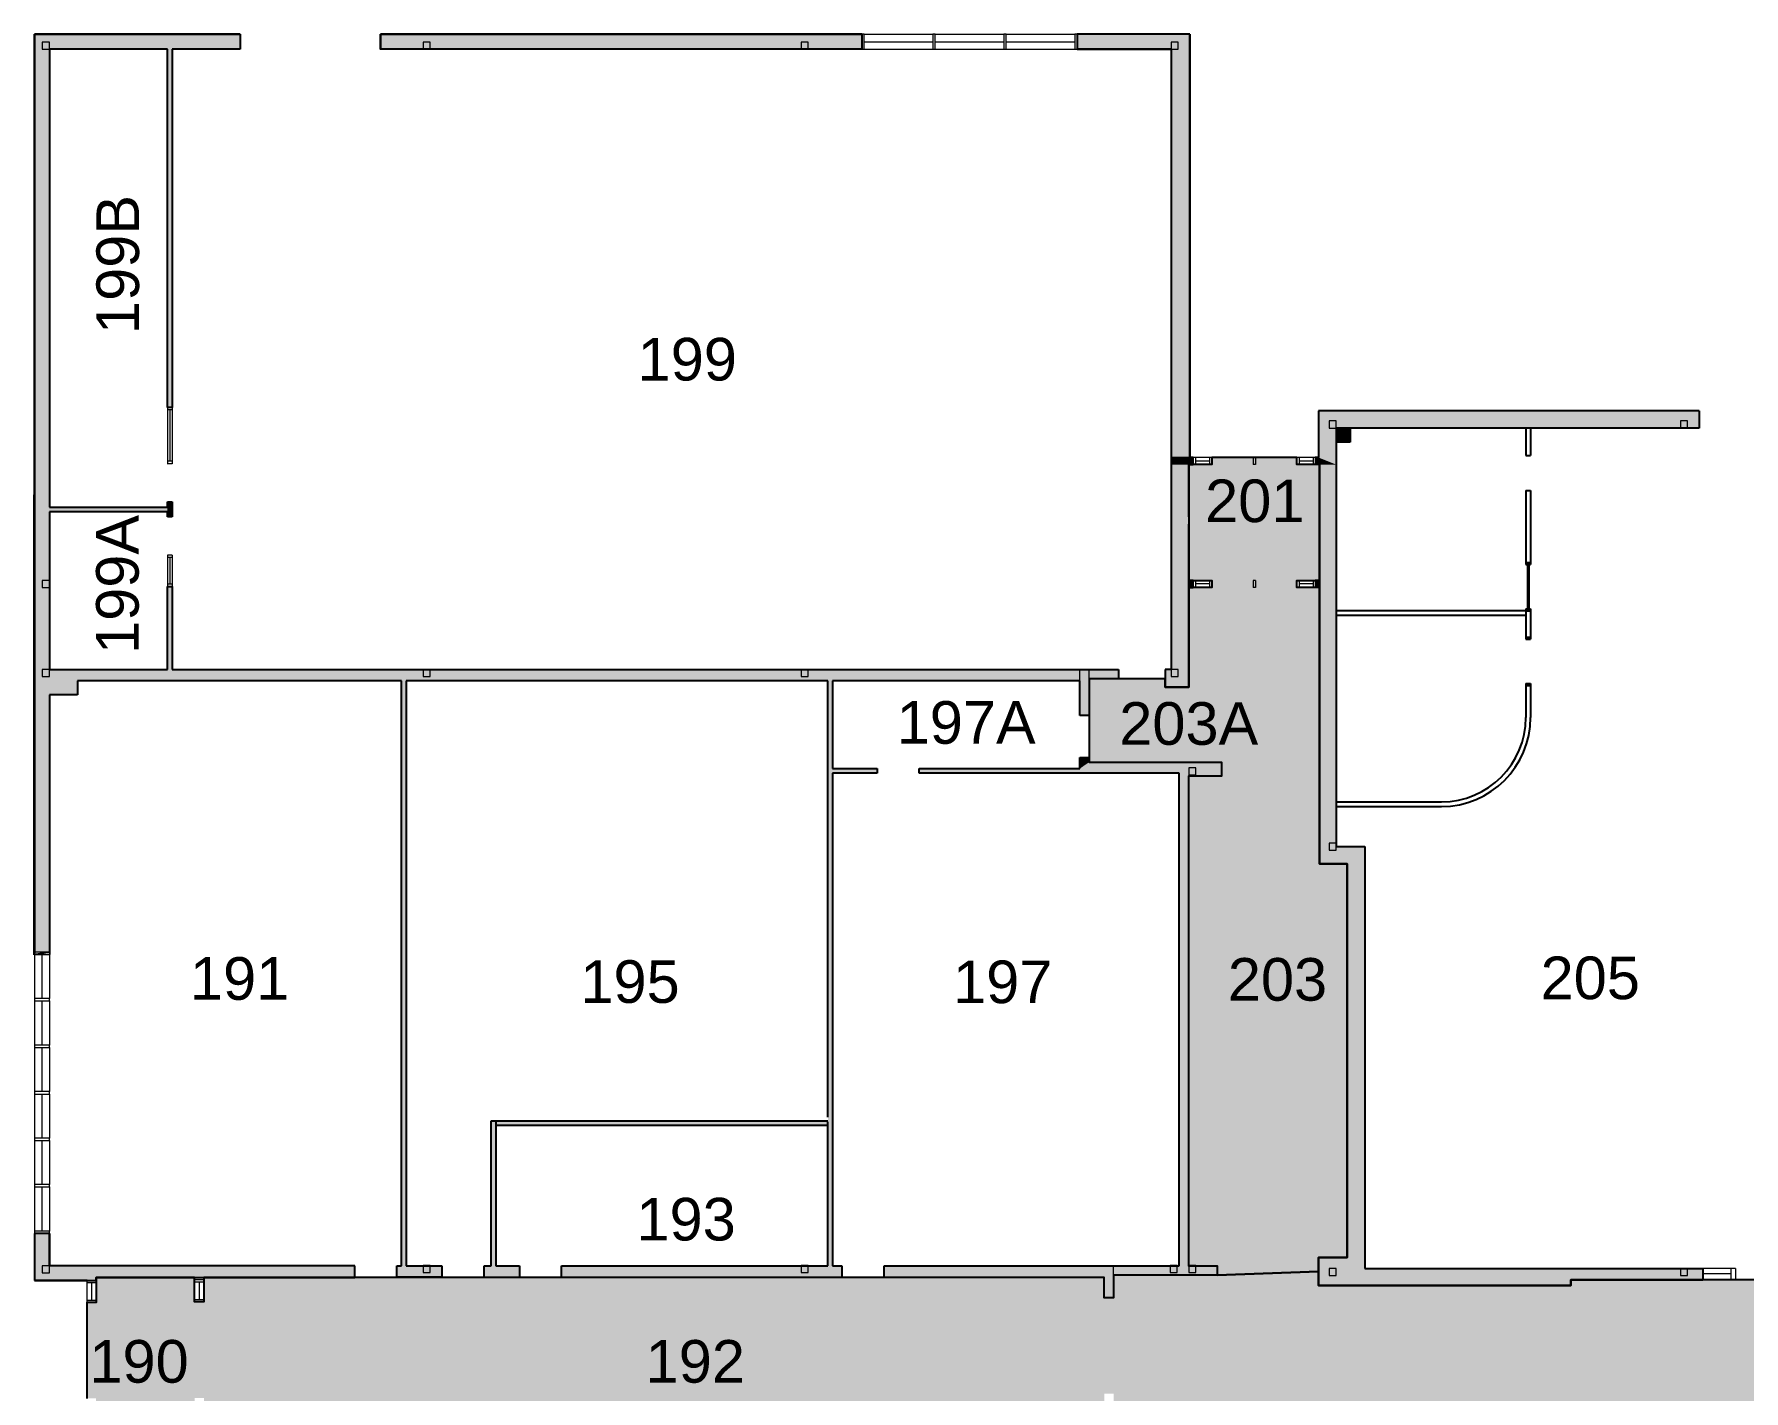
# Model space of a CAD drawing. Header units: millimetres. Extents: x 17496 to 132343, y 22085 to 108769.
# Drawn here: x 24192 to 60690, y 79811 to 108769 of the extents above; entities that cross this region are included whole.
import ezdxf

# ---------------------------------------------------------------- set-up
doc = ezdxf.new("R2010")
doc.units = ezdxf.units.MM
doc.header["$LTSCALE"] = 500
doc.header["$MEASUREMENT"] = 0
doc.layers.get('0').update_dxf_attribs({"linetype": 'CONTINUOUS', "lineweight": 0})
for name, color, linetype in [('CORRIDOR HATCH', 253, 'CONTINUOUS'), ('Room Numbers', 7, 'CONTINUOUS'), ('walls', 7, 'CONTINUOUS')]:
    doc.layers.add(name, color=color, linetype=linetype)
for name, color, linetype, lineweight in [('SC1', 7, 'CONTINUOUS', 0), ('SOLID', 7, 'CONTINUOUS', 0), ('windows', 7, 'CONTINUOUS', 0)]:
    doc.layers.add(name, color=color, linetype=linetype, lineweight=lineweight)
doc.styles.add('STANDARD 2', font='arial.ttf')

# ---------------------------------------------------------------- blocks, each defined once
blk = doc.blocks.new('AUW02D1S', base_point=(8, 3))
blk.add_line((7, 5.38), (9, 5.38))
blk = doc.blocks.new('A1001DAJ', base_point=(395.21, 332.45))
for p, q in [((395.21, 333.45), (395.21, 332.45)), ((396.21, 333.45), (395.21, 333.45)), ((396.21, 332.45), (396.21, 333.45)), ((395.21, 332.45), (396.21, 332.45))]:
    blk.add_line(p, q)

msp = doc.modelspace()

# ---------------------------------------------------------------- hatches: boundary and pattern name
at = {"layer": 'CORRIDOR HATCH'}
h = msp.add_hatch(color=256, dxfattribs=at)
h.dxf.hatch_style = 1
h.paths.add_polyline_path([(63841, 63664), (63841, 61264), (87806, 61264), (87806, 53590), (87210, 53590), (87210, 52340), (87806, 52340), (87806, 49848), (91301, 49848), (93131, 49848), (97246, 49848), (97246, 51221), (97616, 51221), (97616, 50861), (110416, 50861), (110416, 53611), (97616, 53611), (97616, 53161), (97246, 53161), (97246, 53538), (90206, 53538), (90206, 63664)])
h.paths.add_polyline_path([(58796, 79119), (58796, 68219), (59340, 68219), (59340, 68029), (59041, 68029), (59041, 64520), (59041, 62520), (59041, 56258), (59041, 55258), (59041, 52228), (60388, 52228), (60388, 51899), (59041, 51899), (59041, 49848), (60388, 49848), (60388, 49519), (62438, 49519), (62438, 49848), (63841, 49848), (63841, 51899), (62438, 51899), (62438, 52228), (63841, 52228), (63840, 55534), (63840, 56404), (63841, 61264), (63841, 63664), (63841, 64527), (61841, 64527), (61841, 68029), (61240, 68029), (61240, 68219), (61810, 68219), (61810, 79119)])
h.paths.add_polyline_path([(40590, 64520), (40590, 62520), (57908, 62520), (57908, 62635), (58048, 62635), (58048, 62520), (59041, 62520), (59041, 64520), (58048, 64520), (58048, 64435), (57908, 64435), (57908, 64520)])
h.paths.add_polyline_path([(111041, 106541), (111041, 106343), (110546, 106343), (110546, 106293), (110416, 106293), (110416, 102791), (110537, 102791), (110546, 102743), (111041, 102743), (111041, 102543), (110547, 102543), (110537, 102493), (110416, 102493), (110416, 82083), (110416, 79283), (110416, 66219), (110416, 63001), (110416, 53611), (110416, 50861), (110416, 37253), (113476, 37253), (113476, 48813), (121896, 48813), (121896, 48943), (121946, 48943), (121946, 49347), (122144, 49347), (122144, 48943), (122194, 48943), (122194, 48813), (125196, 48813), (125196, 48943), (125246, 48943), (125246, 49347), (125444, 49347), (125446, 51147), (125246, 51147), (125246, 51541), (125196, 51543), (125196, 51673), (122194, 51673), (122194, 51551), (122146, 51543), (122146, 51147), (121946, 51147), (121946, 51541), (121896, 51551), (121896, 51673), (113476, 51673), (113476, 102493), (113346, 102493), (113346, 102543), (112841, 102543), (112841, 102741), (113346, 102741), (113346, 102791), (113476, 102791), (113476, 106293), (113346, 106293), (113346, 106343), (112841, 106343), (112841, 106541), (111041, 106543)])
h.paths.add_polyline_path([(48842, 99582), (48842, 97108), (49333, 97108), (49333, 96958), (48842, 96958), (48842, 94833), (48340, 94833), (48340, 95008), (46714, 95008), (46714, 93228), (49536, 93228), (49536, 92933), (48836, 92933), (48836, 82478), (49446, 82478), (49446, 82278), (51610, 82359), (51610, 82659), (52220, 82659), (52220, 91059), (51632, 91059), (51632, 96958), (51144, 96958), (51144, 97108), (51632, 97108), (51632, 99582), (51144, 99582), (51144, 99732), (49333, 99732), (49333, 99582)])
h.paths.add_polyline_path([(25516, 82228), (25516, 81697), (25316, 81697), (25316, 79647), (25514, 79647), (25514, 79168), (27617, 79178), (27617, 79657), (27816, 79657), (27816, 79178), (47034, 79178), (47036, 79747), (47236, 79747), (47235, 79257), (56998, 79259), (56998, 79119), (58796, 79119), (61810, 79119), (96216, 79119), (96216, 79283), (97396, 79283), (97396, 79783), (97616, 79783), (97616, 79283), (110416, 79283), (110416, 82083), (97616, 82083), (97616, 81583), (97396, 81583), (97396, 82083), (96216, 82083), (96216, 82179), (56998, 82179), (56998, 82059), (51610, 82059), (51610, 82359), (49446, 82278), (47236, 82278), (47236, 81797), (47036, 81797), (47036, 82228), (27817, 82228), (27817, 81707), (27617, 81707), (27617, 82228)])

# ---------------------------------------------------------------- linework, layer by layer
msp.add_lwpolyline([(48842, 99582), (48842, 97108), (49333, 97108), (49333, 96958), (48842, 96958), (48842, 94833), (48340, 94833), (48340, 95008), (46714, 95008), (46714, 93228), (49536, 93228), (49536, 92933), (48836, 92933), (48836, 82478), (49446, 82478), (49446, 82278), (51610, 82359), (51610, 82659), (52220, 82659), (52220, 91059), (51632, 91059), (51632, 96958), (51144, 96958), (51144, 97108), (51632, 97108), (51632, 99582), (51144, 99582), (51144, 99732), (49333, 99732), (49333, 99582)], close=True, dxfattribs=at)
msp.add_lwpolyline([(96216, 82179), (56998, 82179), (56998, 82059), (51610, 82059), (51610, 82359), (49446, 82278), (47236, 82278), (47236, 81797), (47036, 81797), (47036, 82228), (27817, 82228), (27817, 81707), (27617, 81707), (27617, 82228), (25516, 82228), (25516, 82228), (25516, 81697), (25316, 81697), (25316, 79647)], dxfattribs=at)
at = {"layer": 'SC1', "flags": 128}
for points in [[(24516, 108448), (24516, 108598), (24366, 108598), (24366, 108448)], [(32646, 108448), (32646, 108598), (32496, 108598), (32496, 108448)], [(40716, 108448), (40716, 108598), (40566, 108598), (40566, 108448)], [(48617, 108448), (48617, 108598), (48467, 108598), (48467, 108448)], [(51986, 100362), (51986, 100512), (51836, 100512), (51836, 100362)], [(59491, 100362), (59491, 100512), (59341, 100512), (59341, 100362)], [(24516, 96958), (24516, 97108), (24366, 97108), (24366, 96958)], [(24516, 95058), (24516, 95208), (24366, 95208), (24366, 95058)], [(32646, 95058), (32646, 95208), (32496, 95208), (32496, 95058)], [(40716, 95058), (40716, 95208), (40566, 95208), (40566, 95058)], [(48617, 95058), (48617, 95208), (48467, 95208), (48467, 95058)], [(48990, 92958), (48990, 93108), (48841, 93108), (48841, 92958)], [(51986, 91352), (51986, 91502), (51836, 91502), (51836, 91352)], [(24516, 82328), (24516, 82478), (24366, 82478), (24366, 82328)], [(32646, 82333), (32646, 82483), (32496, 82483), (32496, 82333)], [(40716, 82333), (40716, 82483), (40566, 82483), (40566, 82333)], [(48590, 82333), (48590, 82483), (48441, 82483), (48441, 82333)], [(48990, 82333), (48990, 82483), (48841, 82483), (48841, 82333)], [(51986, 82269), (51986, 82419), (51836, 82419), (51836, 82269)], [(59491, 82269), (59491, 82419), (59341, 82419), (59341, 82269)]]:
    msp.add_lwpolyline(points, close=True, dxfattribs=at)
at = {"layer": 'SOLID'}
for p, q in [((48861, 99732), (48467, 99732)), ((46514, 94968), (46514, 95208)), ((46714, 95008), (46714, 95208)), ((47236, 82278), (47236, 82478))]:
    msp.add_line(p, q, dxfattribs=at)
for points in [[(28586, 108768), (28586, 108448), (24196, 108768), (24516, 108448)], [(24196, 108768), (24516, 108448), (24196, 89175), (24516, 89175)], [(41861, 108768), (41861, 108448), (31586, 108769), (31586, 108449)], [(48861, 108768), (48467, 108448), (46461, 108768), (46461, 108448)], [(48861, 99732), (48467, 99732), (48861, 108768), (48467, 108448)], [(27036, 108448), (27136, 108448), (27037, 100801), (27137, 100801)], [(59738, 100732), (59738, 100362), (51610, 100732), (51986, 100362)], [(51610, 99732), (51986, 99582), (51610, 100732), (51986, 100362)], [(52286, 100062), (52286, 100362), (51986, 100062), (51986, 100362)], [(48861, 99732), (48842, 99582), (48467, 99732), (48467, 99582)], [(48933, 99732), (48933, 99582), (48861, 99732), (48842, 99582)], [(51538, 99732), (51538, 99582), (51610, 99732), (51986, 99582)], [(48467, 95208), (48842, 94833), (48467, 99582), (48842, 99582)], [(51632, 99582), (51986, 99582), (51632, 91059), (51986, 91429)], [(24516, 98676), (24516, 98576), (27036, 98676), (27036, 98576)], [(27036, 98788), (27136, 98788), (27036, 98464), (27136, 98464)], [(48933, 97108), (48933, 96958), (48842, 97108), (48842, 96958)], [(51538, 97108), (51538, 96958), (51632, 97108), (51632, 96958)], [(27036, 96976), (27136, 96976), (27036, 95208), (27136, 95208)], [(46514, 95208), (46514, 94968), (24516, 95208), (25116, 94968)], [(24516, 95208), (25116, 94968), (24516, 94668), (25116, 94668)], [(32036, 82478), (32136, 82478), (32036, 94968), (32136, 94968)], [(41136, 94968), (41236, 94968), (41136, 82478), (41236, 82478)], [(46514, 95208), (46714, 95208), (46514, 94228), (46714, 94228)], [(47340, 95208), (47340, 95008), (46714, 95208), (46714, 95008)], [(48340, 95208), (48340, 94833), (48467, 95208), (48842, 94833)], [(42186, 93093), (42186, 92993), (41236, 93093), (41236, 92993)], [(48636, 92993), (46514, 93093), (43086, 92993), (43086, 93093)], [(46714, 93228), (46514, 93093), (46714, 93328), (46514, 93328)], [(49536, 93228), (48636, 92993), (46714, 93228), (46514, 93093)], [(49536, 92933), (49536, 93228), (48836, 92933), (48636, 92993)], [(48836, 92933), (48636, 92993), (48836, 82478), (48636, 82478)], [(51632, 91059), (51986, 91429), (52220, 91059), (52602, 91429)], [(52220, 91059), (52602, 91429), (52220, 82659), (52602, 82419)], [(41136, 85573), (41136, 85473), (33946, 85573), (34046, 85473)], [(33946, 85573), (34046, 85473), (33946, 82478), (34046, 82478)], [(24196, 83168), (24516, 83168), (24196, 82168), (24516, 82478)], [(52220, 82659), (52602, 82419), (51610, 82659), (51610, 82059)], [(24196, 82168), (24516, 82478), (25516, 82168), (25516, 82478)], [(31036, 82478), (31036, 82228), (25516, 82478), (25516, 82228)], [(32898, 82478), (32898, 82238), (31936, 82478), (31936, 82238)], [(34550, 82478), (34550, 82228), (33798, 82478), (33798, 82228)], [(41436, 82478), (41436, 82228), (35450, 82478), (35450, 82228)], [(47236, 82478), (47036, 82228), (42336, 82478), (42336, 82228)], [(47236, 81797), (47036, 81797), (47236, 82478), (47036, 82228)], [(49446, 82478), (49446, 82278), (47236, 82478), (47236, 82278)], [(51610, 82059), (52602, 82419), (56998, 82059), (56998, 82179)], [(52602, 82419), (56998, 82179), (59817, 82419), (59817, 82179)]]:
    msp.add_solid(points, dxfattribs=at)
at = {"layer": 'walls'}
for p, q in [((24192, 89118), (24196, 108768)), ((24196, 108768), (24196, 89125)), ((28586, 108768), (24196, 108768)), ((24196, 108768), (28586, 108768)), ((28586, 108768), (28586, 108448)), ((28586, 108768), (28586, 108448)), ((41861, 108768), (31586, 108769)), ((31586, 108769), (31586, 108449)), ((48861, 108768), (46461, 108768)), ((46461, 108768), (46461, 108448)), ((48861, 108768), (46461, 108768)), ((46461, 108768), (46461, 108768)), ((48861, 108768), (48861, 99732)), ((48861, 99732), (48861, 108768)), ((24516, 108448), (24516, 98676)), ((27036, 108448), (24516, 108448)), ((27037, 108448), (24516, 108448)), ((24516, 108448), (24516, 98676)), ((27037, 100801), (27037, 108448)), ((28586, 108448), (27136, 108448)), ((28586, 108448), (27136, 108448)), ((27136, 108448), (27137, 100801)), ((41861, 108448), (31586, 108449)), ((48467, 108448), (46461, 108448)), ((46461, 108448), (48467, 108448)), ((48467, 108448), (48467, 99582)), ((48467, 108448), (48467, 95208)), ((27137, 100801), (27037, 100801)), ((51610, 100732), (51610, 99732)), ((59738, 100732), (51610, 100732)), ((59738, 100732), (51610, 100732)), ((59738, 100732), (59738, 100362)), ((59738, 100732), (59738, 100362)), ((59738, 100362), (51986, 100362)), ((51986, 100362), (51986, 99582)), ((52286, 100062), (51986, 100062)), ((51986, 100062), (51986, 91429)), ((59738, 100362), (52286, 100362)), ((52286, 100362), (52286, 100062)), ((56036, 100360), (56036, 99778)), ((56136, 100360), (56136, 99778)), ((48933, 99732), (48861, 99732)), ((48933, 99732), (48861, 99732)), ((48933, 99582), (48933, 99732)), ((51610, 99732), (51538, 99732)), ((56036, 99778), (56136, 99778)), ((48933, 99582), (48842, 99582)), ((48842, 98463), (48842, 99582)), ((48861, 99582), (48933, 99582)), ((51632, 99582), (51538, 99582)), ((51632, 99582), (51632, 91059)), ((56036, 99028), (56036, 97447)), ((56036, 99028), (56136, 99028)), ((56136, 99028), (56136, 97447)), ((24516, 98676), (27036, 98676)), ((24516, 98576), (24516, 95208)), ((27036, 98576), (24516, 98576)), ((24516, 98576), (24516, 95208)), ((27036, 98676), (27036, 98788)), ((27036, 98788), (27136, 98788)), ((27036, 98464), (27036, 98576)), ((27136, 98788), (27136, 98464)), ((27136, 98464), (27036, 98464)), ((48842, 94833), (48842, 98313)), ((56036, 97489), (56136, 97489)), ((48933, 97108), (48861, 97108)), ((48933, 97108), (48861, 97108)), ((48933, 96958), (48933, 97108)), ((51632, 97108), (51538, 97108)), ((56036, 97447), (56136, 97447)), ((56071, 97447), (56071, 96502)), ((56101, 97447), (56101, 96502)), ((27036, 95208), (27036, 96976)), ((27036, 96976), (27136, 96976)), ((27136, 96976), (27136, 95208)), ((48933, 96958), (48842, 96958)), ((48842, 96958), (48933, 96958)), ((51632, 96958), (51538, 96958)), ((56036, 96460), (51986, 96460)), ((56036, 96360), (51986, 96360)), ((56036, 96502), (56036, 95853)), ((56036, 96502), (56136, 96502)), ((56036, 96460), (56136, 96460)), ((56136, 96502), (56136, 95853)), ((56036, 95895), (56136, 95895)), ((56036, 95853), (56136, 95853)), ((24516, 95208), (27036, 95208)), ((25116, 94968), (25116, 94668)), ((32036, 94968), (25116, 94968)), ((25116, 94968), (25116, 94668)), ((27136, 95208), (47340, 95208)), ((32036, 82478), (32036, 94968)), ((41136, 94968), (32136, 94968)), ((32136, 94968), (32136, 82478)), ((41136, 85651), (41136, 94968)), ((46514, 94968), (41236, 94968)), ((41236, 94968), (41236, 93093)), ((46514, 94228), (46514, 94968)), ((47340, 95008), (46714, 95008)), ((46714, 95008), (46714, 94228)), ((47340, 95208), (47340, 95008)), ((48467, 95208), (48340, 95208)), ((48340, 95208), (48340, 94833)), ((56036, 94908), (56136, 94908)), ((56036, 94908), (56036, 94183)), ((56136, 94908), (56136, 94183)), ((24516, 94668), (24516, 89125)), ((25116, 94668), (24516, 94668)), ((24516, 94668), (24516, 89175)), ((48340, 94833), (48842, 94833)), ((56036, 94865), (56136, 94865)), ((46714, 94228), (46514, 94228)), ((41236, 93093), (42186, 93093)), ((42186, 93093), (42186, 92993)), ((43086, 93093), (46514, 93093)), ((43086, 92993), (43086, 93093)), ((46514, 93093), (46514, 93328)), ((46514, 93328), (46714, 93328)), ((46714, 93328), (46714, 93228)), ((46714, 93228), (49536, 93228)), ((49536, 93228), (49536, 92933)), ((42186, 92993), (41236, 92993)), ((41236, 92993), (41236, 82478)), ((48636, 92993), (43086, 92993)), ((48636, 82478), (48636, 92993)), ((49536, 92933), (48836, 92933)), ((48836, 92933), (48836, 82478)), ((51986, 92383), (54236, 92383)), ((51986, 92283), (54236, 92283)), ((51986, 91429), (52602, 91429)), ((52602, 91429), (52602, 82419)), ((51632, 91059), (52220, 91059)), ((52220, 91059), (52220, 82659)), ((24516, 89175), (24192, 89118)), ((33946, 82478), (33946, 85573)), ((33946, 85573), (41136, 85573)), ((34046, 85551), (34046, 82478)), ((41136, 85473), (34046, 85473)), ((41136, 82478), (41136, 85551)), ((24196, 83168), (24196, 82168)), ((24516, 83168), (24196, 83168)), ((24196, 83168), (24196, 82168)), ((24516, 83168), (24516, 82478)), ((24516, 82478), (24516, 83168)), ((24516, 83168), (24516, 83168)), ((52220, 82659), (51610, 82659)), ((51610, 82659), (51610, 82059)), ((25323, 82168), (24196, 82168)), ((24196, 82168), (25516, 82168)), ((25516, 82478), (24516, 82478)), ((31036, 82478), (24516, 82478)), ((31036, 82478), (24516, 82478)), ((25516, 82228), (25516, 82166)), ((25516, 82168), (25516, 82228)), ((25516, 82228), (31036, 82228)), ((27817, 82238), (27817, 82176)), ((31036, 82228), (31036, 82478)), ((31036, 82228), (31036, 82478)), ((31936, 82238), (31936, 82478)), ((31936, 82478), (32036, 82478)), ((32898, 82238), (31936, 82238)), ((32136, 82478), (32898, 82478)), ((32898, 82478), (32898, 82238)), ((33798, 82228), (33798, 82478)), ((33798, 82478), (33946, 82478)), ((34550, 82228), (33798, 82228)), ((34046, 82478), (34550, 82478)), ((34550, 82478), (34550, 82228)), ((35450, 82228), (35450, 82478)), ((35450, 82478), (41136, 82478)), ((41436, 82228), (35450, 82228)), ((41236, 82478), (41436, 82478)), ((41436, 82478), (41436, 82228)), ((42336, 82228), (42336, 82478)), ((42336, 82478), (48636, 82478)), ((47036, 82228), (42336, 82228)), ((47036, 81797), (47036, 82228)), ((49446, 82278), (47236, 82278)), ((47236, 82278), (47236, 81797)), ((48836, 82478), (49446, 82478)), ((49446, 82478), (49446, 82278)), ((52602, 82419), (59817, 82419)), ((56998, 82059), (56998, 82179)), ((56998, 82179), (59817, 82179)), ((59817, 82419), (59817, 82179)), ((47236, 81797), (47036, 81797)), ((51610, 82059), (56998, 82059))]:
    msp.add_line(p, q, dxfattribs=at)
msp.add_lwpolyline([(31586, 108769), (41861, 108769), (41861, 108448), (31586, 108448)], close=True, dxfattribs=at)
for radius in [1800, 1900]:
    msp.add_arc((54236, 94183), radius, 270, 0, dxfattribs=at)
at = {"layer": 'windows'}
for p, q in [((41911, 108768), (43377, 108768)), ((43427, 108768), (44894, 108768)), ((44944, 108768), (46411, 108768)), ((41911, 108608), (43377, 108608)), ((41911, 108448), (43377, 108448)), ((43427, 108608), (44894, 108608)), ((43427, 108448), (44894, 108448)), ((44944, 108608), (46411, 108608)), ((44944, 108448), (46411, 108448)), ((27137, 100751), (27036, 100751)), ((27037, 100801), (27037, 99651)), ((27087, 100751), (27087, 99651)), ((27137, 100801), (27137, 99651)), ((27036, 99651), (27036, 99601)), ((27137, 99651), (27036, 99651)), ((27136, 99651), (27136, 99601)), ((49333, 99732), (48933, 99732)), ((48933, 99732), (48933, 99582)), ((48983, 99732), (48983, 99582)), ((49283, 99657), (48983, 99657)), ((49283, 99732), (49283, 99582)), ((49333, 99732), (49333, 99582)), ((50263, 99732), (50213, 99732)), ((50213, 99732), (50213, 99582)), ((50263, 99732), (50263, 99582)), ((51144, 99732), (51144, 99582)), ((51538, 99732), (51144, 99732)), ((51194, 99732), (51194, 99582)), ((51494, 99657), (51194, 99657)), ((51494, 99732), (51494, 99582)), ((51538, 99732), (51538, 99582)), ((27136, 99601), (27034, 99601)), ((49333, 99582), (48933, 99582)), ((50263, 99582), (50213, 99582)), ((51538, 99582), (51144, 99582)), ((27036, 97651), (27036, 97601)), ((27136, 97651), (27036, 97651)), ((27136, 97601), (27036, 97601)), ((27036, 97601), (27036, 96976)), ((27036, 97601), (27036, 96976)), ((27086, 97601), (27086, 97026)), ((27136, 97651), (27136, 97601)), ((27136, 97601), (27136, 96976)), ((49333, 97108), (48933, 97108)), ((48933, 97108), (48933, 96958)), ((48983, 97108), (48983, 96958)), ((49283, 97108), (49283, 96958)), ((49333, 97108), (49333, 96958)), ((50213, 97108), (50213, 96958)), ((50263, 97108), (50213, 97108)), ((50263, 97108), (50263, 96958)), ((51538, 97108), (51144, 97108)), ((51144, 97108), (51144, 96958)), ((51194, 97108), (51194, 96958)), ((51494, 97108), (51494, 96958)), ((51538, 97108), (51538, 96958)), ((27136, 97026), (27036, 97026)), ((49333, 96958), (48933, 96958)), ((49283, 97033), (48983, 97033)), ((50263, 96958), (50213, 96958)), ((51538, 96958), (51144, 96958)), ((51494, 97033), (51194, 97033)), ((24196, 89125), (24196, 88182)), ((24356, 89125), (24356, 88182)), ((24516, 89125), (24516, 88182)), ((24196, 88132), (24196, 87189)), ((24356, 88132), (24356, 87189)), ((24516, 88132), (24516, 87189)), ((24196, 87139), (24196, 86196)), ((24356, 87139), (24356, 86196)), ((24516, 87139), (24516, 86196)), ((24196, 86146), (24196, 85203)), ((24356, 86146), (24356, 85203)), ((24516, 86146), (24516, 85203)), ((24196, 85153), (24196, 84211)), ((24356, 85153), (24356, 84211)), ((24516, 85153), (24516, 84211)), ((24196, 84161), (24196, 83218)), ((24356, 84161), (24356, 83218)), ((24516, 84161), (24516, 83218)), ((25316, 82168), (25316, 81697)), ((25516, 82168), (25323, 82168)), ((25516, 82166), (25516, 81697)), ((27617, 82238), (27617, 81707)), ((27817, 82178), (27617, 82178)), ((27817, 82128), (27617, 82128)), ((27717, 82128), (27717, 81757)), ((27817, 82176), (27817, 81707)), ((60410, 82419), (59810, 82419)), ((60410, 82179), (59810, 82179)), ((60410, 82419), (60410, 82179)), ((60460, 82419), (60410, 82419)), ((60460, 82179), (60410, 82179)), ((60510, 82419), (60460, 82419)), ((60510, 82179), (60460, 82179)), ((60510, 82419), (60510, 82179)), ((25516, 82118), (25316, 82118)), ((25416, 82118), (25416, 81747)), ((27617, 81757), (27817, 81757)), ((25316, 81747), (25516, 81747)), ((25316, 81697), (25516, 81697)), ((27617, 81707), (27817, 81707))]:
    msp.add_line(p, q, dxfattribs=at)

# ---------------------------------------------------------------- block references
at = {"layer": 'windows', "xscale": 50, "yscale": 320, "zscale": 50}
for p in [(41861, 108448), (43377, 108448), (44894, 108448), (46411, 108448)]:
    msp.add_blockref('A1001DAJ', p, dxfattribs=at)
at = {"layer": 'windows', "xscale": 50, "yscale": 320, "zscale": 50, "rotation": 89.99999999999987}
for p in [(24516, 89125), (24516, 88132), (24516, 87139), (24516, 86146), (24516, 85153), (24516, 84161), (24516, 83168)]:
    msp.add_blockref('A1001DAJ', p, dxfattribs=at)
at = {"layer": 'windows', "xscale": 300, "zscale": 300, "rotation": 180}
msp.add_blockref('AUW02D1S', (60110, 82309), dxfattribs=at)

# ---------------------------------------------------------------- texts
at = {"layer": 'Room Numbers', "style": 'STANDARD 2'}
for s, p in [('199B', (26430, 102368)), ('199A', (26423, 95538))]:
    msp.add_text(s, height=910, rotation=90, dxfattribs=at).set_placement(p)
for s, p in [('199', (37074, 101376)), ('201', (49189, 98353)), ('197A', (42604, 93622)), ('203A', (47356, 93600)), ('191', (27517, 88157)), ('203', (49674, 88138)), ('205', (56351, 88170)), ('195', (35852, 88091)), ('197', (43808, 88085)), ('193', (37049, 83019)), ('190', (25370, 79984)), ('192', (37245, 79984))]:
    msp.add_text(s, height=910, dxfattribs=at).set_placement(p)

doc.saveas('drawing.dxf')
